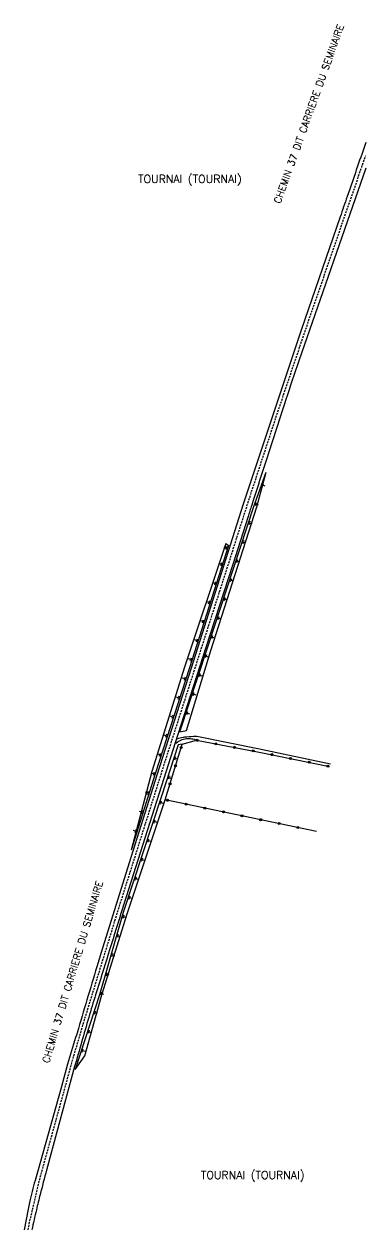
# Model space of a CAD drawing. Header units: millimetres. Extents: x 80999 to 82000, y 146000 to 147001.
# Drawn here: x 81914.6 to 82000, y 146000 to 146301.2 of the extents above; entities that cross this region are included whole.
import ezdxf
from ezdxf.enums import TextEntityAlignment as Align

# ---------------------------------------------------------------- set-up
doc = ezdxf.new("R2010")
doc.units = ezdxf.units.MM
doc.linetypes.add('DASHED', pattern=[0.75, 0.5, -0.25])
doc.layers.get('0').update_dxf_attribs({"linetype": 'CONTINUOUS'})
for name, color, linetype in [('W0001', 6, 'DASHED'), ('W0008', 7, 'CONTINUOUS'), ('W0211', 2, 'CONTINUOUS'), ('W0322', 7, 'CONTINUOUS'), ('W0980', 7, 'CONTINUOUS'), ('W0989', 7, 'CONTINUOUS')]:
    doc.layers.add(name, color=color, linetype=linetype)
doc.styles.get("Standard").update_dxf_attribs({"font": 'romans.shx', "width": 0.85})

# ---------------------------------------------------------------- blocks, each defined once
blk = doc.blocks.new('t322o')
at = {"color": 0, "linetype": 'Continuous'}
for radius in [0.25, 0.15]:
    blk.add_circle((0, 0), radius, dxfattribs=at)
blk = doc.blocks.new('t211o')
at = {"color": 0, "linetype": 'Continuous'}
for p, q in [((-0.29, 0.5), (-0.29, 0)), ((0, 1), (0, 0)), ((0.29, 0.5), (0.29, 0))]:
    blk.add_line(p, q, dxfattribs=at)

msp = doc.modelspace()

# ---------------------------------------------------------------- linework, layer by layer
at = {"layer": 'W0001', "flags": 128}
msp.add_lwpolyline([(81915.67, 146000), (81916.04, 146002.04), (81918.55, 146012.64), (81924.84, 146035.42), (81926.74, 146042.39), (81929.75, 146052.53), (81937.99, 146079.39), (81943.67, 146097.37), (81950.03, 146117.51), (81966.07, 146167.56), (81970.68, 146182.03), (81977.74, 146203.55), (81985.44, 146226.35), (81993.92, 146250.91), (81998.97, 146265.52), (82000, 146268.45)], dxfattribs=at)
at = {"layer": 'W0008'}
for points in [[(82000, 146271.63, 0.002871), (81997.94, 146265.75, 0.000058), (81995.32, 146258.14, 0.000087), (81993.57, 146253.07), (81983.85, 146224.77), (81969.32, 146181.33), (81956.34, 146140.3), (81947.8, 146113.63), (81941.84, 146094.64), (81933.8, 146069.02, 0.003761), (81933.12, 146066.79, -0.00051), (81928.19, 146050.28, -0.002188), (81927.52, 146048.07, -0.000724), (81925.45, 146041.4), (81923.89, 146035.52), (81917.38, 146012.36, 0.015836), (81916.02, 146006.88, 0.006822), (81914.65, 146000)], [(82000, 146265.29), (81983.27, 146217.08, 0.00384), (81980.01, 146207.42, 0.002258), (81974.65, 146190.94, 0.000002), (81971.48, 146181.02, 0.000005), (81970.58, 146178.19), (81966.75, 146166.22), (81960.07, 146145.52), (81953.01, 146123.77), (81938.98, 146079.53, 0.001204), (81938.84, 146079.08, 0.000026), (81932.5, 146058.73, 0.004669), (81930.79, 146053.06, 0.002167), (81927.27, 146040.79), (81920.49, 146015.86, 0.002458), (81920.24, 146014.91, 0.000385), (81918.65, 146008.86, 0.00713), (81917.71, 146005.01, 0.003543), (81916.59, 146000)]]:
    msp.add_lwpolyline(points, format="xyb", dxfattribs=at)
at = {"layer": 'W0008', "flags": 128}
for points in [[(81952.54, 146121.6, -0.076177), (81953.79, 146122.38, -0.076177), (81955.21, 146122.75, -0.066956), (81956.5, 146122.71, -0.066956), (81957.74, 146122.33)], [(81952.89, 146122.7, -0.01983), (81954.36, 146123.08, -0.031802), (81955.29, 146123.22, -0.007876), (81957.47, 146123.36, -0.062792), (81957.75, 146123.34), (81973.47, 146120.17), (81991.19, 146116.47)]]:
    msp.add_lwpolyline(points, format="xyb", dxfattribs=at)
at = {"layer": 'W0211', "flags": 128}
for points in [[(81953.5, 146124.41), (81960.37, 146145.2), (81972, 146180.72), (81975.06, 146189.33)], [(81953.5, 146124.41), (81955.23, 146124.76), (81961.25, 146144.72), (81972.75, 146180.64), (81975.06, 146189.33)], [(81964.99, 146171.49), (81954.67, 146140.59), (81946.57, 146114.5), (81941.35, 146094.9)], [(81927.39, 146040.08), (81929.81, 146043.49), (81934.02, 146058.7), (81940.38, 146079), (81949.87, 146107.45)]]:
    msp.add_lwpolyline(points, dxfattribs=at)
at = {"layer": 'W0211'}
for points in [[(81964.99, 146171.49), (81965.66, 146171), (81955.97, 146140.43), (81947.36, 146113.91), (81941.35, 146094.9)], [(81954.12, 146121.33), (81953.15, 146121.21), (81948.99, 146108.36), (81939.39, 146079.27), (81933.46, 146058.76), (81927.39, 146040.08)]]:
    msp.add_lwpolyline(points, dxfattribs=at)
at = {"layer": 'W0322', "flags": 128}
msp.add_lwpolyline([(81987.67, 146099.57), (81949.87, 146107.45), (81954.12, 146121.33), (81957.74, 146122.33), (81972.97, 146119.46), (81990.92, 146115.77)], dxfattribs=at)

# ---------------------------------------------------------------- block references
at = {"layer": 'W0211'}
for p, rotation in [((81973.91, 146186.12), 250.4289530311069), ((81972.24, 146181.4), 250.4289530341325), ((81970.67, 146176.66), 251.87157921874), ((81965.45, 146170.34), 72.41756623550086), ((81969.11, 146171.91), 251.8715792185333), ((81964.15, 146166.24), 72.41756623489144), ((81967.56, 146167.15), 251.8715792183431), ((81962.64, 146161.47), 72.41756623606943), ((81966, 146162.4), 251.8715792178688), ((81964.44, 146157.65), 251.871579217717), ((81961.13, 146156.7), 72.41756623551014), ((81959.62, 146151.94), 72.41756623503095), ((81962.89, 146152.9), 251.8715792172987), ((81958.11, 146147.17), 72.41756623596353), ((81961.33, 146148.15), 251.8715792188133), ((81956.6, 146142.41), 72.41756623551595), ((81959.77, 146143.4), 251.7261997690685), ((81955.07, 146137.65), 72.00197762063054), ((81958.2, 146138.65), 251.7261997689475), ((81953.52, 146132.89), 72.00197761964967), ((81956.64, 146133.9), 251.7261997688508), ((81951.98, 146128.13), 72.00197762019307), ((81955.07, 146129.15), 251.7261997689549), ((81950.43, 146123.38), 72.00197762056142), ((81948.89, 146118.62), 72.00197761937717), ((81952.07, 146117.87), 252.0750341578623), ((81947.34, 146113.87), 72.45939760101523), ((81950.53, 146113.11), 252.0750341585498), ((81945.84, 146109.1), 72.459397601509), ((81948.48, 146106.82), 251.7361444075793), ((81944.33, 146104.33), 72.4593976030585), ((81946.92, 146102.07), 251.7361444070489), ((81942.82, 146099.57), 72.45939759953045), ((81945.35, 146097.32), 251.7361444067436), ((81943.78, 146092.57), 251.7361444064291), ((81942.22, 146087.83), 251.7361444076071), ((81940.65, 146083.08), 251.7361444072963), ((81939.12, 146078.32), 253.8647771660146), ((81937.73, 146073.52), 253.8647771647067), ((81936.34, 146068.71), 253.8647771650728), ((81934.95, 146063.91), 253.8647771652151), ((81933.56, 146059.11), 253.8647771662338), ((81932.03, 146054.35), 251.9922664328325), ((81930.48, 146049.59), 251.9922664323172), ((81928.93, 146044.84), 251.9922664317769)]:
    msp.add_blockref('t211o', p, dxfattribs=dict(at, rotation=rotation))
at = {"layer": 'W0322'}
for p, rotation in [((81957.86, 146122.31), 349.3313502090627), ((81962.53, 146121.43), 349.3313502090627), ((81953.87, 146120.49), 72.97229963957791), ((81967.19, 146120.55), 349.3313502090627), ((81971.86, 146119.67), 349.3313502090627), ((81976.52, 146118.73), 348.3933765291754), ((81952.48, 146115.95), 72.97229963957791), ((81981.17, 146117.77), 348.3933765291754), ((81985.82, 146116.82), 348.3933765291754), ((81990.48, 146115.86), 348.3933765291754), ((81951.09, 146111.41), 72.97229963957791), ((81950.47, 146107.32), 168.2307831213662), ((81955.12, 146106.35), 168.2307831213662), ((81959.77, 146105.38), 168.2307831213662), ((81964.42, 146104.42), 168.2307831213662), ((81969.07, 146103.45), 168.2307831213662), ((81973.72, 146102.48), 168.2307831213662), ((81978.37, 146101.51), 168.2307831213662), ((81983.02, 146100.54), 168.2307831213662)]:
    msp.add_blockref('t322o', p, dxfattribs=dict(at, rotation=rotation))

# ---------------------------------------------------------------- texts
at = {"layer": 'W0980'}
for p in [(81956.05, 146262.41), (81971.74, 146013.56)]:
    msp.add_text('TOURNAI (TOURNAI)', height=2, dxfattribs=at).set_placement(p, align=Align.MIDDLE)
at = {"layer": 'W0989'}
for rotation, p in [(70.2806, (81985.77, 146278.81)), (73.4029, (81926.76, 146064.46))]:
    msp.add_text('CHEMIN 37 DIT CARRIERE DU SEMINAIRE', height=1.75, rotation=rotation, dxfattribs=at).set_placement(p, align=Align.MIDDLE)

doc.saveas('drawing.dxf')
